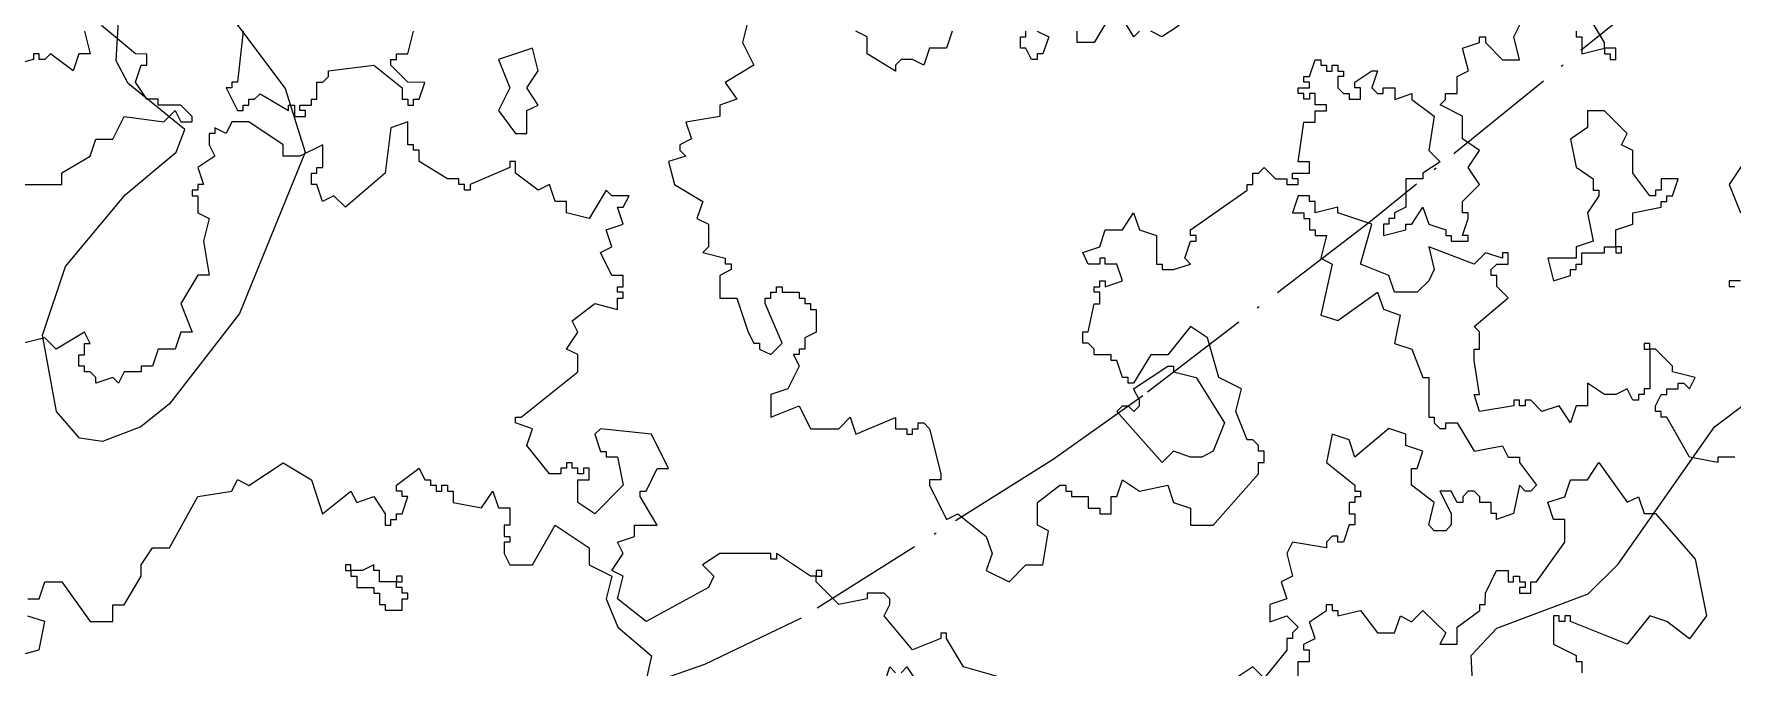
# Model space of a CAD drawing. Header units: metres. Extents: x -400 to 800, y -650 to 500.
# Drawn here: x 254.5 to 329.3, y -328.3 to -300.4 of the extents above; entities that cross this region are included whole.
import ezdxf

# ---------------------------------------------------------------- set-up
doc = ezdxf.new("R2010")
doc.units = ezdxf.units.M
doc.header["$LTSCALE"] = 2
doc.linetypes.add('DASHDOT', pattern=[3.556, 2.54, -0.508, 0, -0.508])
for name, color, linetype in [('SITE-SETBACK-WATER', 1, 'DASHDOT'), ('SITE-TREE-CANOPY', 94, 'CONTINUOUS'), ('TOPO-CONTOUR-MINOR', 9, 'CONTINUOUS')]:
    doc.layers.add(name, color=color, linetype=linetype)

msp = doc.modelspace()

# ---------------------------------------------------------------- linework, layer by layer
at = {"layer": 'SITE-SETBACK-WATER'}
msp.add_lwpolyline([(326.589, -297.911), (313.299, -308.695), (303.326, -316.319), (299.377, -319.117), (288.272, -326.107), (284.017, -328.153), (276.657, -330.716), (272.783, -333.556), (271.14, -334.532), (267.259, -337.932), (263.91, -340.366), (258.43, -343.571), (253.985, -347.639), (251.809, -350.226), (245.767, -356.661), (243.304, -358.754), (241.723, -360.583), (237.871, -364.188), (234.58, -366.952), (229.518, -372.91), (225.762, -376.876), (222.013, -380.167)], dxfattribs=at)
at = {"layer": 'SITE-TREE-CANOPY'}
for points in [[(303.18, -300.254), (302.928, -300.51), (302.177, -299.253)], [(253.928, -307.002), (255.682, -307.002), (255.682, -306.501), (256.931, -305.756), (257.177, -305.011), (257.927, -305.011), (258.432, -304.01), (260.179, -304.255), (260.677, -303.754), (260.93, -304.255), (261.428, -304.255), (261.428, -304.01), (260.93, -303.51), (259.926, -303.51), (259.927, -303.254), (259.428, -303.254), (258.93, -302.508), (259.183, -301.752), (259.429, -301.752), (259.429, -301.263), (258.931, -301.262), (257.43, -300.005)], [(285.931, -299.752), (285.678, -300.753), (286.183, -301.754), (284.927, -302.511), (285.432, -303.256), (284.682, -303.512), (284.682, -304.012), (283.181, -304.257), (283.433, -305.002), (282.928, -305.258), (282.928, -305.503), (283.18, -305.759), (282.43, -306.003), (282.682, -307.005), (283.931, -307.761), (283.678, -308.506), (284.183, -308.762), (284.183, -309.752), (283.931, -310.008), (284.927, -310.253), (284.927, -310.509), (285.179, -310.509), (285.179, -310.753), (284.681, -311.009), (284.681, -312.01), (285.432, -312.01), (285.93, -313.512), (286.182, -314.002), (286.428, -314.002), (286.428, -314.258), (286.933, -314.502), (287.431, -314.002), (286.68, -312.255), (286.68, -312.011), (286.933, -312.011), (286.933, -311.755), (287.178, -311.755), (287.178, -311.51), (287.431, -311.51), (287.431, -311.755), (288.182, -311.755), (288.182, -312.011), (288.427, -312.011), (288.427, -312.255), (288.68, -312.255), (288.68, -312.511), (288.932, -312.511), (288.932, -313.512), (288.427, -313.757), (288.427, -314.258), (288.181, -314.258), (288.181, -314.502), (287.929, -314.502), (288.181, -315.003), (287.683, -316.004), (286.933, -316.26), (286.932, -317.261), (288.181, -316.761), (288.679, -317.762), (289.928, -317.762), (290.433, -317.261), (290.678, -318.007), (292.432, -317.262), (292.432, -317.762), (292.93, -317.762), (292.93, -318.007), (293.183, -318.007), (293.183, -317.762), (293.428, -317.762), (293.428, -317.506), (293.681, -317.506), (293.933, -317.762), (294.431, -319.753), (294.431, -320.009), (293.933, -320.009), (293.933, -320.254), (294.676, -321.756), (295.182, -321.511), (296.43, -322.512), (296.683, -323.258), (296.43, -324.003), (297.433, -324.504), (298.177, -323.758), (298.927, -323.758), (299.18, -322.257), (298.682, -322.012), (298.682, -321.011), (299.678, -320.254), (299.931, -320.254), (299.931, -320.51), (300.183, -320.51), (300.183, -320.755), (300.927, -320.755), (300.927, -321.256), (301.432, -321.256), (301.432, -321.512), (301.93, -321.512), (301.93, -320.755), (302.182, -320.755), (302.428, -320.01), (303.179, -320.511), (304.427, -320.255), (304.68, -321.011), (305.43, -321.256), (305.43, -322.012), (306.433, -322.013), (308.433, -319.755), (308.433, -319.254), (308.678, -319.254), (308.678, -318.753), (308.433, -318.753), (308.433, -318.509), (308.18, -318.253), (307.928, -318.253), (307.43, -317.007), (307.682, -316.006), (306.679, -315.505), (306.182, -313.759), (305.431, -313.258), (304.428, -314.504), (303.677, -314.504), (302.926, -315.761), (302.681, -315.761), (302.681, -315.505), (302.428, -315.505), (302.183, -314.759), (301.93, -314.759), (301.93, -314.504), (301.18, -314.504), (301.18, -314.259), (300.927, -314.003), (300.682, -314.003), (300.682, -313.502), (300.927, -313.502), (301.18, -312.257), (301.433, -312.257), (301.433, -311.756), (301.18, -311.756), (301.18, -311.511), (301.433, -311.511), (301.433, -311.255), (301.678, -311.255), (301.678, -311.511), (302.429, -311.256), (302.183, -310.51), (301.678, -310.51), (301.678, -310.254), (301.433, -310.254), (301.433, -310.51), (300.928, -310.51), (300.682, -310.01), (301.433, -309.754), (301.678, -309.008), (302.429, -309.009), (302.927, -308.252), (303.18, -309.009), (303.93, -309.253), (303.93, -310.51), (304.183, -310.51), (304.183, -310.755), (304.681, -310.755), (305.431, -310.51), (305.179, -310.255), (305.431, -309.509), (305.677, -309.509), (305.677, -309.254), (305.431, -309.254), (305.431, -309.009), (307.929, -307.263), (307.929, -307.007), (308.181, -307.007), (308.181, -306.506), (308.427, -306.506), (308.679, -306.261), (309.177, -306.762), (309.683, -306.762), (309.682, -307.007), (310.181, -307.007), (310.181, -306.762), (309.928, -306.762), (309.928, -306.506), (310.679, -306.506), (310.679, -306.006), (310.181, -306.006), (310.433, -304.259), (310.931, -304.259), (310.931, -303.759), (311.429, -303.759), (311.429, -303.503), (310.931, -303.503), (310.931, -303.002), (310.679, -303.002), (310.679, -303.258), (310.426, -303.258), (310.426, -303.002), (310.181, -303.002), (310.181, -302.758), (310.679, -302.758), (310.679, -302.502), (310.426, -302.502), (310.426, -302.257), (310.679, -302.257), (310.932, -301.512), (311.177, -301.512), (311.177, -301.757), (311.43, -301.757), (311.43, -302.012), (311.682, -302.012), (311.682, -301.757), (311.928, -301.757), (311.928, -302.012), (312.18, -302.013), (312.18, -302.257), (311.928, -302.257), (311.928, -302.758), (312.18, -303.003), (312.433, -303.003), (312.433, -303.258), (312.931, -303.258), (312.931, -302.758), (312.678, -302.758), (312.678, -302.502), (313.429, -302.001), (313.681, -302.002), (313.429, -302.758), (313.681, -303.003), (313.927, -303.003), (313.927, -302.758), (314.432, -302.758), (314.432, -303.259), (315.182, -303.003), (315.182, -303.259), (316.178, -304.004), (315.933, -305.506), (316.431, -306.006), (315.68, -306.507), (315.68, -306.752), (314.93, -306.763), (314.93, -308.008), (314.431, -308.253), (314.431, -308.509), (314.179, -308.509), (314.179, -308.754), (313.933, -308.754), (313.933, -309.254), (314.929, -309.01), (314.929, -308.754), (315.182, -308.754), (315.68, -308.009), (315.933, -308.754), (316.683, -309.01), (316.683, -309.254), (316.929, -309.254), (316.929, -309.51), (317.679, -309.51), (317.679, -309.255), (317.427, -309.255), (317.679, -308.509), (317.679, -308.253), (317.427, -308.253), (317.427, -307.753), (318.177, -307.008), (317.679, -306.262), (318.178, -305.506), (317.427, -305.005), (317.427, -304.004), (316.431, -303.503), (316.677, -303.259), (316.677, -303.003), (317.182, -303.003), (317.182, -302.258), (317.68, -302.002), (317.427, -301.012), (318.178, -300.756), (318.178, -300.511), (318.431, -300.511), (318.431, -300.756), (319.181, -301.513), (319.932, -301.513), (319.679, -300.511), (320.177, -299.51)], [(301.932, -299.509), (301.181, -300.755), (300.43, -300.755), (300.43, -300.254)], [(304.927, -300.01), (304.176, -300.51), (303.678, -300.254)], [(322.429, -300.256), (322.429, -300.512), (322.682, -300.512), (322.681, -301.257), (323.678, -301.012), (323.678, -300.756), (322.927, -299.511)], [(256.679, -300.261), (256.931, -301.262), (256.433, -301.262), (256.181, -302.008), (255.178, -301.262), (254.932, -301.507), (254.68, -301.507), (254.68, -301.262), (254.427, -301.262), (254.427, -301.507), (253.431, -301.763), (253.178, -301.006), (252.68, -301.006), (252.68, -300.261)], [(263.68, -300.262), (263.427, -302.509), (263.181, -302.509), (263.181, -302.753), (262.929, -302.753), (263.427, -303.755), (263.679, -303.755), (263.679, -303.51), (263.932, -303.51), (263.932, -303.254), (264.178, -303.254), (264.43, -303.009), (265.679, -303.755), (265.679, -303.51), (265.931, -303.51), (265.931, -304.011), (266.429, -304.011), (266.429, -303.755), (266.177, -303.755), (266.177, -303.51), (266.682, -303.51), (266.682, -303.254), (266.927, -303.254), (266.927, -302.509), (267.18, -302.509), (267.432, -302.253), (267.433, -302.009), (269.432, -301.753), (270.68, -302.754), (270.68, -303.255), (270.933, -303.255), (270.933, -303.511), (271.178, -303.511), (271.178, -303.255), (271.431, -303.255), (271.676, -302.51), (270.933, -302.509), (270.182, -301.753), (270.182, -301.508), (270.428, -301.508), (270.428, -301.252), (270.933, -301.252), (271.179, -300.262)], [(294.931, -300.253), (294.678, -301.01), (293.928, -301.01), (293.682, -301.755), (293.177, -301.51), (292.679, -301.51), (292.426, -301.755), (292.426, -302.011), (291.178, -301.254), (291.178, -300.509), (290.68, -300.253)], [(298.677, -300.254), (299.182, -300.51), (298.929, -301.255), (298.677, -301.255), (298.677, -301.511), (298.431, -301.511), (298.179, -301.01), (297.933, -301.01), (297.933, -300.51), (298.179, -300.51), (298.179, -300.254)], [(297.18, -328.753), (295.426, -328.252), (294.683, -327.006), (294.683, -326.761), (294.43, -326.761), (294.43, -327.006), (293.182, -327.507), (291.933, -326.005), (292.179, -325.504), (292.179, -325.259), (291.933, -325.004), (291.183, -325.004), (291.183, -325.259), (289.927, -325.504), (288.931, -324.503), (288.931, -324.258), (288.679, -324.258), (287.177, -323.257), (287.177, -323.513), (286.932, -323.513), (286.932, -323.257), (284.68, -323.257), (283.929, -323.757), (284.427, -324.258), (284.182, -324.758), (281.432, -326.26), (280.176, -325.258), (280.429, -324.257), (279.931, -324.013), (280.429, -323.256), (280.177, -322.756), (280.927, -322.511), (280.927, -322.01), (281.93, -322.01), (281.18, -320.753), (281.18, -320.509), (281.432, -320.509), (281.931, -319.508), (282.429, -319.508), (281.678, -318.006), (279.426, -317.761), (279.181, -318.006), (279.426, -318.762), (279.679, -318.762), (279.679, -319.007), (280.177, -319.007), (280.429, -320.253), (279.181, -321.51), (278.43, -321.009), (278.43, -320.008), (278.928, -320.008), (278.928, -319.507), (278.683, -319.507), (278.683, -319.752), (278.43, -319.752), (278.43, -319.507), (278.178, -319.507), (278.178, -319.263), (277.932, -319.262), (277.932, -319.507), (277.68, -319.507), (277.68, -319.752), (277.182, -319.752), (276.179, -318.506), (276.431, -317.761), (275.681, -317.505), (275.681, -317.26), (275.933, -317.26), (278.431, -315.258), (278.431, -314.502), (277.933, -314.257), (278.431, -313.512), (278.178, -313.011), (279.181, -312.255), (280.178, -312.511), (280.178, -312.01), (280.43, -312.01), (280.43, -311.754), (280.178, -311.754), (280.178, -311.509), (280.43, -311.509), (280.43, -311.009), (279.932, -311.009), (279.427, -310.008), (279.932, -309.752), (279.68, -309.007), (280.43, -308.762), (280.178, -308.005), (280.43, -308.005), (280.683, -307.505), (279.932, -307.505), (279.68, -307.26), (278.929, -308.506), (277.933, -308.261), (277.933, -307.761), (277.428, -307.76), (277.183, -307.004), (276.678, -307.26), (275.682, -306.503), (275.682, -306.003), (275.429, -306.003), (275.429, -306.259), (273.682, -307.004), (273.682, -307.26), (273.43, -307.26), (273.43, -307.004), (273.177, -307.004), (273.177, -306.759), (272.679, -306.759), (271.431, -306.002), (271.431, -305.502), (271.178, -305.502), (271.178, -305.257), (270.933, -305.257), (270.933, -304.256), (270.182, -304.512), (269.929, -306.503), (268.183, -308.004), (267.678, -307.504), (267.179, -307.76), (266.927, -307.003), (266.681, -307.003), (266.682, -306.503), (266.927, -306.503), (266.927, -306.258), (267.18, -306.258), (267.18, -305.257), (266.177, -305.757), (265.433, -305.757), (265.433, -305.257), (263.932, -304.255), (263.181, -304.255), (262.929, -304.756), (262.431, -304.511), (262.431, -304.756), (262.178, -304.756), (262.178, -305.256), (262.431, -305.757), (261.68, -306.257), (261.932, -307.003), (261.68, -307.003), (261.68, -307.258), (261.427, -307.258), (261.427, -307.503), (261.68, -307.503), (261.68, -308.26), (262.178, -308.504), (261.932, -309.505), (262.178, -311.007), (261.68, -311.007), (260.929, -312.253), (261.427, -313.51), (260.929, -313.51), (260.683, -314.255), (259.932, -314.255), (259.68, -315.012), (259.182, -315.011), (259.182, -315.256), (258.431, -315.256), (258.179, -315.757), (257.933, -315.512), (257.183, -315.757), (257.183, -315.512), (256.93, -315.256), (256.678, -315.256), (256.678, -315.011), (256.432, -315.011), (256.432, -314.511), (256.678, -314.511), (256.678, -314.01), (256.93, -314.01), (256.678, -313.51), (255.429, -314.255), (254.931, -313.754), (253.928, -314.01)], [(330.18, -305.507), (329.177, -307.008), (329.682, -308.254)], [(329.428, -319.011), (328.678, -319.011), (328.678, -319.256), (327.429, -319.011), (326.433, -317.253), (326.181, -317.253), (326.181, -317.008), (325.928, -317.008), (325.928, -316.753), (326.181, -316.252), (326.433, -316.252), (326.433, -316.007), (326.931, -316.007), (326.931, -315.752), (327.177, -315.752), (327.429, -316.007), (327.682, -315.507), (326.679, -315.262), (326.679, -315.006), (325.928, -314.261), (325.683, -314.261), (325.683, -316.007), (325.43, -316.007), (325.43, -316.252), (325.178, -316.252), (325.178, -316.508), (324.932, -316.508), (324.68, -316.007), (324.181, -316.252), (323.683, -316.252), (322.933, -315.762), (322.933, -316.752), (322.428, -316.752), (322.182, -317.509), (321.677, -316.752), (320.926, -317.008), (320.428, -316.507), (320.183, -316.507), (320.183, -316.752), (319.93, -316.752), (319.93, -316.507), (319.678, -316.507), (319.678, -316.752), (318.177, -317.008), (317.931, -316.263), (318.177, -316.263), (317.931, -314.761), (317.931, -314.26), (318.177, -314.26), (318.177, -313.504), (317.931, -313.259), (319.433, -312.002), (318.928, -311.502), (318.928, -311.012), (318.682, -311.012), (318.682, -310.756), (318.928, -310.512), (319.433, -310.512), (319.433, -310.011), (319.18, -310.011), (319.18, -310.256), (318.43, -310.011), (317.932, -310.512), (315.932, -309.755), (316.178, -310.756), (315.932, -311.257), (315.427, -311.757), (314.431, -311.757), (314.179, -311.012), (312.93, -310.511), (313.428, -308.754), (311.927, -308.253), (311.927, -308.008), (310.931, -308.253), (310.931, -307.752), (310.679, -307.752), (310.679, -307.508), (310.181, -307.507), (309.928, -308.253), (310.433, -308.253), (310.433, -308.509), (310.678, -308.509), (310.678, -309.009), (310.931, -309.009), (310.931, -309.254), (311.429, -309.254), (311.176, -310.255), (311.681, -310.511), (311.183, -312.758), (311.927, -313.003), (313.681, -311.757), (313.933, -312.502), (314.677, -312.758), (314.431, -314.004), (315.182, -314.26), (315.679, -315.506), (315.932, -315.506), (315.932, -317.252), (316.177, -317.252), (316.177, -317.508), (316.43, -317.753), (316.682, -317.753), (316.682, -317.508), (317.18, -317.508), (317.931, -318.754), (319.18, -318.51), (319.432, -319.01), (319.93, -319.01), (319.93, -319.255), (320.681, -320.256), (320.428, -320.512), (320.183, -320.512), (319.93, -320.256), (319.677, -321.502), (318.927, -321.758), (318.927, -321.502), (318.681, -321.502), (318.681, -321.012), (318.183, -321.012), (318.183, -320.757), (317.931, -320.512), (317.678, -320.512), (317.433, -320.756), (317.433, -321.012), (317.18, -321.012), (316.928, -320.512), (316.43, -320.512), (316.928, -321.502), (316.928, -322.002), (316.682, -322.258), (316.177, -322.258), (315.931, -322.002), (316.177, -321.012), (315.181, -320.256), (315.181, -319.51), (315.427, -319.51), (315.679, -318.754), (314.929, -318.509), (314.929, -318.009), (314.178, -317.753), (312.677, -319.01), (312.431, -318.253), (311.681, -318.008), (311.428, -319.254), (312.677, -320.256), (312.677, -320.511), (312.929, -320.511), (312.929, -320.756), (312.677, -320.756), (312.677, -321.012), (312.431, -321.012), (312.431, -321.512), (312.677, -321.513), (312.677, -322.002), (312.431, -322.002), (312.178, -322.758), (311.933, -322.758), (311.933, -322.502), (311.68, -322.502), (311.428, -322.758), (311.428, -323.003), (309.927, -322.758), (309.681, -323.259), (309.927, -324.26), (309.428, -324.505), (309.681, -325.261), (308.93, -325.506), (308.93, -326.262), (309.681, -326.006), (310.179, -326.507), (309.933, -326.752), (309.933, -327.007), (309.681, -327.007), (309.681, -327.508), (308.678, -328.754), (308.18, -328.253), (307.429, -328.754)], [(329.681, -311.258), (329.176, -311.258), (329.176, -311.502), (329.429, -311.502)], [(254.179, -325.256), (254.677, -325.256), (254.93, -324.511), (255.681, -324.511), (256.929, -326.257), (257.932, -326.258), (257.932, -325.512), (258.43, -325.512), (259.181, -324.255), (259.181, -323.755), (259.679, -323.01), (260.43, -323.01), (261.679, -320.752), (263.18, -320.507), (263.432, -320.006), (263.93, -320.262), (265.432, -319.261), (266.68, -320.007), (267.178, -321.509), (268.427, -320.507), (268.679, -321.008), (269.43, -320.752), (269.928, -321.509), (269.928, -322.009), (270.18, -322.009), (270.181, -321.754), (270.433, -321.754), (270.433, -321.509), (270.679, -321.509), (270.931, -320.752), (270.679, -320.752), (270.679, -320.508), (270.433, -320.508), (270.433, -320.252), (271.429, -319.507), (271.682, -320.007), (271.927, -320.007), (271.927, -320.252), (272.18, -320.252), (272.18, -320.508), (272.432, -320.508), (272.432, -320.252), (272.678, -320.252), (272.678, -320.508), (272.93, -320.508), (272.93, -321.008), (274.179, -321.253), (274.677, -320.508), (274.93, -321.253), (275.428, -321.253), (275.428, -322.01), (275.182, -322.01), (275.182, -322.51), (275.428, -322.51), (275.428, -322.755), (275.182, -322.755), (275.182, -323.256), (275.427, -323.756), (276.431, -323.756), (277.427, -322.01), (278.928, -323.011), (278.928, -323.757), (279.931, -324.257), (279.678, -325.258), (280.183, -326.504), (281.677, -327.761), (281.179, -330.008)], [(310.179, -329.755), (310.179, -328.009), (310.677, -328.009), (310.677, -327.508), (310.431, -327.508), (310.431, -327.252), (310.929, -327.008), (310.677, -326.262), (311.428, -325.762), (311.428, -325.506), (311.68, -325.506), (311.68, -325.762), (311.933, -325.762), (311.933, -326.006), (312.929, -325.762), (313.679, -326.752), (314.43, -326.752), (314.682, -326.007), (315.181, -326.263), (315.679, -325.762), (316.682, -326.752), (316.429, -327.253), (317.18, -327.253), (317.18, -326.507), (318.183, -325.762), (318.183, -325.506), (318.428, -325.506), (318.429, -325.006), (318.927, -324.005), (319.432, -324.005), (319.432, -324.505), (319.677, -324.505), (319.677, -324.261), (319.93, -324.261), (319.93, -324.505), (320.182, -324.505), (320.182, -324.761), (319.93, -324.761), (319.93, -325.006), (320.428, -325.006), (320.428, -324.505), (320.68, -324.505), (321.929, -322.759), (321.929, -321.758), (321.431, -321.758), (321.179, -321.002), (321.929, -320.757), (322.182, -320.012), (322.932, -320.012), (323.431, -319.255), (324.679, -321.002), (325.177, -320.757), (325.43, -321.502), (325.928, -321.502), (327.681, -323.505), (328.179, -326.008), (327.428, -327.009), (326.432, -326.252), (325.682, -326.008), (324.679, -327.253), (322.181, -326.252), (322.181, -326.007), (321.929, -326.007), (321.929, -326.252), (321.683, -326.252), (321.683, -326.007), (321.431, -326.007), (321.431, -327.253), (322.427, -327.754), (322.427, -328.01), (322.679, -328.01), (322.679, -328.51)], [(253.681, -327.759), (254.677, -327.503), (254.93, -326.257), (254.179, -326.012)], [(291.933, -329.008), (292.179, -328.252), (292.431, -328.508)], [(292.677, -328.508), (292.929, -328.252), (293.932, -329.754)]]:
    msp.add_lwpolyline(points, dxfattribs=at)
for points in [[(276.678, -302.009), (276.433, -301.008), (274.931, -301.509), (275.429, -302.755), (274.931, -303.756), (275.682, -304.757), (276.18, -304.757), (276.18, -303.756), (276.678, -303.511), (276.18, -302.755)], [(323.678, -301.257), (323.93, -301.257), (323.93, -301.502), (324.183, -301.502), (324.183, -301.012), (323.678, -301.012)], [(324.182, -309.01), (324.933, -308.755), (324.933, -308.254), (326.181, -308.009), (326.181, -307.754), (326.427, -307.754), (326.427, -307.509), (326.679, -307.509), (326.932, -306.752), (326.181, -306.752), (326.181, -307.253), (325.929, -307.253), (325.929, -307.509), (325.683, -307.509), (324.933, -306.508), (324.933, -305.506), (324.428, -305.262), (324.68, -304.761), (323.677, -303.76), (322.927, -303.76), (322.927, -304.505), (322.183, -305.006), (322.429, -306.252), (323.179, -306.752), (323.179, -307.253), (323.432, -307.253), (323.432, -307.509), (322.926, -308.254), (323.179, -309.511), (322.428, -309.755), (322.428, -310.256), (321.18, -310.256), (321.432, -311.257), (322.183, -311.012), (322.183, -310.757), (322.428, -310.757), (322.428, -310.512), (322.681, -310.512), (322.681, -310.011), (323.677, -310.011), (323.677, -309.756), (324.182, -309.756)], [(324.182, -310.011), (324.427, -310.011), (324.427, -309.756), (324.182, -309.756)], [(325.683, -314.005), (325.43, -314.005), (325.43, -314.261), (325.683, -314.261)], [(306.932, -317.507), (306.427, -318.753), (305.929, -319.009), (305.43, -319.009), (304.68, -318.753), (304.182, -319.254), (302.183, -317.006), (302.428, -316.762), (302.681, -316.762), (302.933, -317.007), (303.179, -316.762), (303.179, -316.506), (302.926, -316.005), (304.428, -315.004), (304.68, -315.004), (304.68, -315.26), (305.683, -315.505)], [(268.427, -323.756), (268.181, -323.756), (268.181, -324.011), (268.427, -324.011)], [(268.427, -324.256), (268.679, -324.256), (268.679, -324.757), (269.43, -324.757), (269.43, -325.002), (269.682, -325.002), (269.682, -325.502), (269.928, -325.502), (269.928, -325.758), (270.678, -325.758), (270.678, -325.258), (270.931, -325.258), (270.931, -325.002), (270.678, -325.002), (270.678, -324.757), (270.433, -324.757), (270.433, -324.512), (269.682, -324.512), (269.682, -324.012), (269.43, -324.012), (269.43, -323.756), (268.932, -324.012), (268.427, -324.011)], [(289.177, -324.258), (289.177, -324.002), (288.931, -324.002), (288.931, -324.258)], [(270.678, -324.512), (270.678, -324.256), (270.433, -324.256), (270.433, -324.512)]]:
    msp.add_lwpolyline(points, close=True, dxfattribs=at)
at = {"layer": 'TOPO-CONTOUR-MINOR'}
msp.add_lwpolyline([(259.466, -298.535), (261.499, -298.52), (263.092, -299.542), (265.529, -302.781), (266.414, -305.588), (263.514, -312.694), (260.433, -316.672), (259.162, -317.679), (257.468, -318.328), (256.461, -318.174), (255.453, -317.001), (254.832, -313.649), (255.843, -310.626), (258.476, -307.469), (260.72, -305.588), (261.111, -304.58), (258.605, -302.565), (258.08, -301.557), (258.191, -299.542)], close=True, dxfattribs=at)
msp.add_lwpolyline([(331.024, -331.357), (329.009, -333.568), (321.956, -332.295), (318.933, -331.013), (317.925, -330.041), (317.805, -327.755), (318.933, -326.539), (322.963, -325.03), (324.282, -323.725), (328.527, -317.679), (330.017, -316.566)], dxfattribs=at)

doc.saveas('drawing.dxf')
